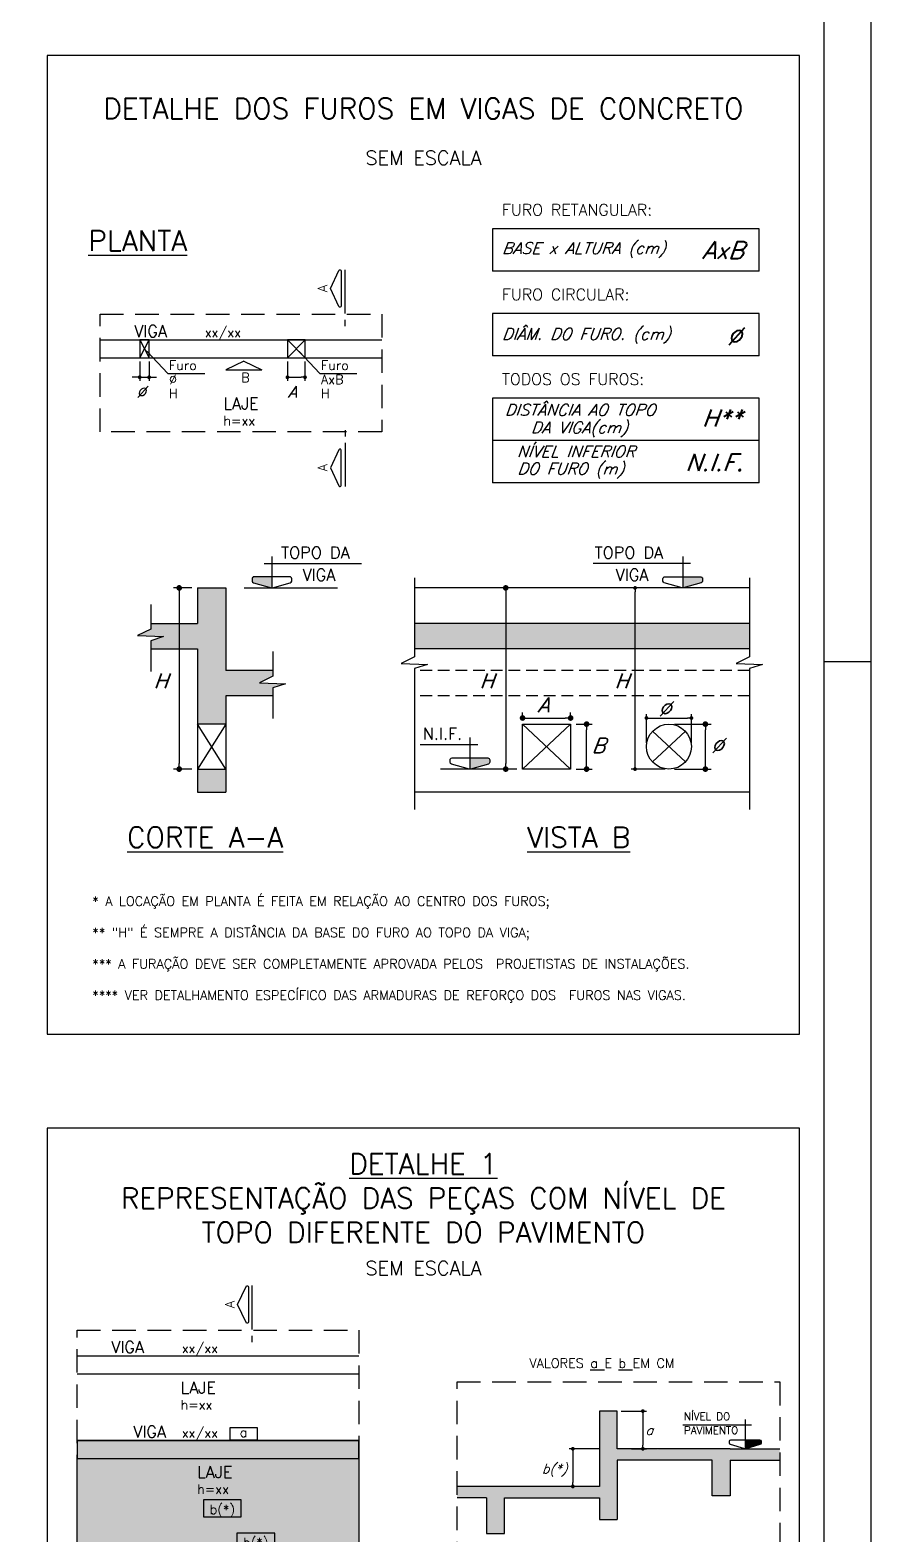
# Model space of a CAD drawing. Header units: millimetres. Extents: x -2290 to 5505, y -2157 to 2343.
# Drawn here: x 4611 to 5505, y -115 to 1484 of the extents above; entities that cross this region are included whole.
import ezdxf
from ezdxf import colors
from ezdxf.entities.mleader import LeaderData, LeaderLine
from ezdxf.enums import TextEntityAlignment as Align
from ezdxf.math import Vec2, Vec3

# ---------------------------------------------------------------- set-up
doc = ezdxf.new("R2010")
doc.units = ezdxf.units.MM
doc.header["$LTSCALE"] = 50
doc.linetypes.add('DASHED', pattern=[0.75, 0.5, -0.25])
doc.linetypes.add('HIDDEN', pattern=[0.375, 0.25, -0.125])
for name, color, linetype in [('F-AUX', 2, 'Continuous'), ('F-AUX-RED', 1, 'Continuous'), ('F-CORTE', 4, 'Continuous'), ('F-CORTE-INDICAÇÃO', 4, 'Continuous'), ('F-COTAS', 106, 'Continuous'), ('F-DESNIVEL-1', 254, 'Continuous'), ('F-DET_LINHA', 1, 'Continuous'), ('F-FURO-PAREDE-TEXTOS', 2, 'Continuous'), ('F-FUROS', 2, 'Continuous'), ('F-LAJES', 3, 'Continuous'), ('F-LAJES-DIM', 2, 'Continuous'), ('F-LAJES-NOME', 4, 'Continuous'), ('F-MARGEM', 1, 'Continuous'), ('F-SOLIDO', 71, 'Continuous'), ('F-TEXTO', 6, 'Continuous'), ('F-TEXTO-CYAN', 4, 'Continuous'), ('F-TEXTO-GREEN', 3, 'Continuous'), ('F-TEXTO-YELLOW', 2, 'Continuous'), ('F-VIGAS', 3, 'Continuous'), ('F-VIGAS-DIM', 2, 'Continuous'), ('F-VIGAS-NOME', 4, 'Continuous')]:
    doc.layers.add(name, color=color, linetype=linetype)
doc.layers.add('F-DESNIVEL-2', color=7, linetype='Continuous', true_color=0xffd1e8)
doc.styles.add('CP-TEXT-INCL', font='simplex.shx', dxfattribs={"oblique": 20})
doc.styles.add('MCP', font='simplex.shx')
doc.styles.add('ROMANS', font='simplex.shx')
doc.styles.get("Standard").update_dxf_attribs({"font": 'simplex.shx'})
doc.dimstyles.new('CP-COTAS-75', dxfattribs={"dimscale": 0.8, "dimtxt": 18.75, "dimasz": 7.5, "dimexe": 7.5, "dimexo": 7.5, "dimgap": 3.75, "dimtad": 1, "dimdsep": 46, "dimtxsty": 'CP-TEXT-INCL', "dimblk1": 'DOT', "dimblk2": 'DOT', "dimsah": 1, "dimcen": 13.5, "dimclrd": 256, "dimclre": 256, "dimclrt": 256, "dimadec": 0, "dimazin": 0, "dimtfac": 1, "dimtofl": 0, "dimtmove": 2, "dimatfit": 3, "dimldrblk": 'DOT', "dimfxl": 0, "dimtolj": 1, "dimarcsym": 0})

# ---------------------------------------------------------------- blocks, each defined once
blk = doc.blocks.new('_DOT')
at = {"color": 0, "linetype": 'ByBlock'}
blk.add_line((-0.5, 0), (-1, 0), dxfattribs=at)
at = {"color": 0, "linetype": 'ByBlock', "const_width": 0.5}
blk.add_lwpolyline([(-0.25, 0, 1), (0.25, 0, 1)], format="xyb", close=True, dxfattribs=at)
blk = doc.blocks.new('*D17')
at = {"layer": 'DEFPOINTS', "color": 0, "transparency": 16777216}
for p in [(5185.6, 752.6), (5134.5, 746.1), (5185.6, 746.1)]:
    blk.add_point(p, dxfattribs=at)
at = {"layer": 'F-COTAS', "lineweight": -2, "transparency": 16777216}
for p, q in [((5134.5, 752.1), (5134.5, 758.6)), ((5140.5, 752.6), (5179.6, 752.6)), ((5185.6, 752.1), (5185.6, 758.6))]:
    blk.add_line(p, q, dxfattribs=at)
at = {"layer": 'F-COTAS', "lineweight": -2, "transparency": 16777216, "xscale": 6, "yscale": 6, "zscale": 6, "rotation": 180}
blk.add_blockref('_DOT', (5134.5, 752.6), dxfattribs=at)
at = {"layer": 'F-COTAS', "lineweight": -2, "transparency": 16777216, "xscale": 6, "yscale": 6, "zscale": 6}
blk.add_blockref('_DOT', (5185.6, 752.6), dxfattribs=at)
blk = doc.blocks.new('*D18')
at = {"layer": 'DEFPOINTS', "color": 0, "transparency": 16777216}
for p in [(5134.5, 890.9), (5116.6, 698.3), (5134.5, 698.3)]:
    blk.add_point(p, dxfattribs=at)
at = {"layer": 'F-COTAS', "lineweight": -2, "transparency": 16777216}
for p, q in [((5128.5, 890.9), (5110.6, 890.9)), ((5116.6, 884.9), (5116.6, 704.3)), ((5128.5, 698.3), (5110.6, 698.3))]:
    blk.add_line(p, q, dxfattribs=at)
at = {"layer": 'F-COTAS', "lineweight": -2, "transparency": 16777216, "xscale": 6, "yscale": 6, "zscale": 6}
for p, rotation in [((5116.6, 890.9), 90), ((5116.6, 698.3), 270)]:
    blk.add_blockref('_DOT', p, dxfattribs=dict(at, rotation=rotation))
blk = doc.blocks.new('*D19')
at = {"layer": 'DEFPOINTS', "color": 0, "transparency": 16777216}
for p in [(5185.6, 746.1), (5202.5, 746.1), (5185.6, 698.3)]:
    blk.add_point(p, dxfattribs=at)
at = {"layer": 'F-COTAS', "lineweight": -2, "transparency": 16777216}
for p, q in [((5191.6, 746.1), (5208.5, 746.1)), ((5202.5, 704.3), (5202.5, 740.1)), ((5191.6, 698.3), (5208.5, 698.3))]:
    blk.add_line(p, q, dxfattribs=at)
at = {"layer": 'F-COTAS', "lineweight": -2, "transparency": 16777216, "xscale": 6, "yscale": 6, "zscale": 6}
for p, rotation in [((5202.5, 746.1), 90), ((5202.5, 698.3), 270)]:
    blk.add_blockref('_DOT', p, dxfattribs=dict(at, rotation=rotation))
blk = doc.blocks.new('*D20')
at = {"layer": 'DEFPOINTS', "color": 0, "transparency": 16777216}
for p in [(4789, 890.9), (4769.5, 698.3), (4789, 698.3)]:
    blk.add_point(p, dxfattribs=at)
at = {"layer": 'F-COTAS', "lineweight": -2, "transparency": 16777216}
for p, q in [((4783, 890.9), (4763.5, 890.9)), ((4769.5, 884.9), (4769.5, 704.3)), ((4783, 698.3), (4763.5, 698.3))]:
    blk.add_line(p, q, dxfattribs=at)
at = {"layer": 'F-COTAS', "lineweight": -2, "transparency": 16777216, "xscale": 6, "yscale": 6, "zscale": 6}
for p, rotation in [((4769.5, 890.9), 90), ((4769.5, 698.3), 270)]:
    blk.add_blockref('_DOT', p, dxfattribs=dict(at, rotation=rotation))
blk = doc.blocks.new('*D21')
at = {"layer": 'DEFPOINTS', "color": 0, "transparency": 16777216}
for p in [(5290.1, 746.1), (5328.8, 746.1), (5290.1, 698.3)]:
    blk.add_point(p, dxfattribs=at)
at = {"layer": 'F-COTAS', "lineweight": -2, "transparency": 16777216}
for p, q in [((5296.1, 746.1), (5334.8, 746.1)), ((5328.8, 704.3), (5328.8, 740.1)), ((5296.1, 698.3), (5334.8, 698.3))]:
    blk.add_line(p, q, dxfattribs=at)
at = {"layer": 'F-COTAS', "lineweight": -2, "transparency": 16777216, "xscale": 6, "yscale": 6, "zscale": 6}
for p, rotation in [((5328.8, 746.1), 90), ((5328.8, 698.3), 270)]:
    blk.add_blockref('_DOT', p, dxfattribs=dict(at, rotation=rotation))
blk = doc.blocks.new('*U14')
at = {"layer": 'F-LAJES-DIM', "color": 1}
blk.add_lwpolyline([(0, 0), (40, 0), (40, 18), (0, 18)], close=True, dxfattribs=at)
at = {"layer": 'F-LAJES-DIM', "style": 'MCP'}
blk.add_attdef('DIM', text='', height=10, dxfattribs=at).set_placement((20, 8), align=Align.MIDDLE_CENTER)
blk = doc.blocks.new('*U15')
at = {"layer": 'F-LAJES-DIM', "color": 1}
blk.add_lwpolyline([(0, 0), (29.4, 0), (29.4, 13), (0, 13)], close=True, dxfattribs=at)
at = {"layer": 'F-LAJES-DIM', "style": 'MCP'}
blk.add_attdef('DIM', text='', height=10, dxfattribs=at).set_placement((14.7, 8), align=Align.MIDDLE_CENTER)
blk = doc.blocks.new('*U16')
at = {"layer": 'F-LAJES-DIM', "color": 1}
blk.add_lwpolyline([(0, 0), (40.2, 0), (40.2, 18), (0, 18)], close=True, dxfattribs=at)
at = {"layer": 'F-LAJES-DIM', "style": 'MCP'}
blk.add_attdef('DIM', text='', height=10, dxfattribs=at).set_placement((20.1, 8), align=Align.MIDDLE_CENTER)
blk = doc.blocks.new('A0-2L_900')
at = {"layer": 'F-MARGEM', "color": 2}
blk.add_line((154.9, 59.4), (155.9, 59.4), dxfattribs=at)
blk.add_lwpolyline([(155.9, 0), (0, 0), (0, 90), (155.9, 90)], close=True, dxfattribs=at)
at = {"layer": 'F-MARGEM', "color": 7}
blk.add_lwpolyline([(2.5, 89), (154.9, 89), (154.9, 1), (2.5, 1)], close=True, dxfattribs=at)

msp = doc.modelspace()

# ---------------------------------------------------------------- hatches: boundary and pattern name
at = {"layer": 'F-DESNIVEL-1'}
h = msp.add_hatch(color=256, dxfattribs=at)
h.dxf.hatch_style = 1
h.paths.add_polyline_path([(4960.335, -168.13), (4660.907, -168.13), (4660.907, -34.343), (4960.335, -34.343)])
at = {"layer": 'F-DESNIVEL-2'}
h = msp.add_hatch(color=256, dxfattribs=at)
h.dxf.hatch_style = 1
h.paths.add_polyline_path([(4660.907, -34.343), (4960.335, -34.343), (4960.335, -15.343), (4660.907, -15.343)])
at = {"layer": 'F-SOLIDO'}
h = msp.add_hatch(color=256, dxfattribs=at)
edge = h.paths.add_edge_path()
edge.add_line((4868.062, 902.702), (4849.062, 902.702))
edge.add_ellipse((4849.062, 900.702), major_axis=(1.414, 1.414), ratio=1, start_angle=45, end_angle=135)
edge.add_line((4847.062, 900.702), (4847.062, 898.19))
edge.add_ellipse((4849.062, 898.19), major_axis=(-1.414, 1.414), ratio=1, start_angle=45, end_angle=118.300756)
edge.add_line((4848.488, 896.274), (4867.488, 890.874))
edge.add_ellipse((4868.062, 892.79), major_axis=(1.414, 1.414), ratio=1, start_angle=208.300756, end_angle=225)
edge.add_line((4868.062, 890.79), (4868.062, 902.702))
h = msp.add_hatch(color=256, dxfattribs=at)
edge = h.paths.add_edge_path()
edge.add_line((5304.732, 902.702), (5323.732, 902.702))
edge.add_ellipse((5323.732, 900.702), major_axis=(-1.414, 1.414), ratio=1, start_angle=225, end_angle=315, ccw=False)
edge.add_line((5325.732, 900.702), (5325.732, 898.19))
edge.add_ellipse((5323.732, 898.19), major_axis=(1.414, 1.414), ratio=1, start_angle=241.699244, end_angle=315, ccw=False)
edge.add_line((5324.306, 896.274), (5305.306, 890.874))
edge.add_ellipse((5304.732, 892.79), major_axis=(-1.414, 1.414), ratio=1, start_angle=135, end_angle=151.699244, ccw=False)
edge.add_line((5304.732, 890.79), (5304.732, 902.702))
for points in [[(4788.976, 853.154), (4739.216, 853.154), (4739.216, 847.189), (4725.088, 840.13), (4752.863, 839.082), (4739.216, 834.682), (4739.216, 826.058), (4788.976, 826.058), (4788.976, 746.058), (4818.976, 746.058), (4818.976, 776.058), (4868.976, 776.058), (4868.976, 784.682), (4882.623, 789.082), (4854.848, 790.13), (4868.976, 797.189), (4868.976, 803.154), (4818.976, 803.154), (4818.976, 890.874), (4788.976, 890.874)], [(5375.735, 826.058), (5375.735, 853.154), (5019.647, 853.154), (5019.647, 826.058)], [(4818.976, 673.837), (4818.976, 698.307), (4788.976, 698.307), (4788.976, 673.837)], [(5064.838, -64.043), (5096.192, -64.043), (5186.912, -64.043, 0.41421356), (5187.912, -65.043, 0.41421356), (5188.912, -64.043), (5216.192, -64.043), (5216.192, -24.043), (5216.192, 15.957), (5235.192, 15.957), (5235.192, -24.043), (5277.268, -24.043, 0.41421356), (5278.268, -25.043, 0.41421356), (5279.268, -24.043), (5355.192, -24.043), (5371.188, -24.043), (5407.923, -24.043), (5407.923, -36.043), (5355.192, -36.043), (5355.192, -74.043), (5336.192, -74.043), (5336.192, -36.043), (5235.192, -36.043), (5235.192, -99.043), (5216.192, -99.043), (5216.192, -76.043), (5115.192, -76.043), (5115.192, -114.043), (5096.192, -114.043), (5096.192, -76.043), (5064.838, -76.043)], [(5371.188, -14.513), (5386.388, -14.513, -0.41421356), (5387.988, -16.113), (5387.988, -18.123, -0.33120617), (5386.848, -19.655), (5371.648, -23.975, -0.07299342), (5371.188, -24.043)]]:
    msp.add_hatch(color=256, dxfattribs=at).paths.add_polyline_path(points)
h = msp.add_hatch(color=256, dxfattribs=at)
edge = h.paths.add_edge_path()
edge.add_line((5078.545, 710.135), (5097.545, 710.135))
edge.add_ellipse((5097.545, 708.135), major_axis=(-1.414, 1.414), ratio=1, start_angle=225, end_angle=315, ccw=False)
edge.add_line((5099.545, 708.135), (5099.545, 705.623))
edge.add_ellipse((5097.545, 705.623), major_axis=(1.414, 1.414), ratio=1, start_angle=241.699244, end_angle=315, ccw=False)
edge.add_line((5098.119, 703.707), (5079.119, 698.307))
edge.add_ellipse((5078.545, 700.223), major_axis=(-1.414, 1.414), ratio=1, start_angle=135, end_angle=151.699244, ccw=False)
edge.add_line((5078.545, 698.223), (5078.545, 710.135))

# ---------------------------------------------------------------- linework, layer by layer
at = {"layer": 'F-AUX'}
for p, q in [((4859.663, 916.837), (4963.266, 916.837)), ((4868.062, 924.292), (4868.062, 890.79)), ((5313.131, 916.837), (5209.527, 916.837)), ((5304.732, 924.292), (5304.732, 890.79)), ((5086.944, 724.27), (5025.542, 724.27)), ((5078.545, 731.725), (5078.545, 698.223))]:
    msp.add_line(p, q, dxfattribs=at)
at = {"layer": 'F-AUX', "color": 2}
for p, q in [((5377.908, 1.122), (5304.988, 1.122)), ((5371.188, 7.086), (5371.188, -24.043))]:
    msp.add_line(p, q, dxfattribs=at)
at = {"layer": 'F-AUX'}
for points in [[(4867.488, 890.874, 0.14676884), (4868.637, 890.874), (4887.637, 896.274, 0.33120617), (4889.062, 898.19), (4889.062, 900.702, 0.41421356), (4887.062, 902.702), (4849.062, 902.702, 0.41421356), (4847.062, 900.702), (4847.062, 898.19, 0.33120617), (4848.488, 896.274), (4867.488, 890.874, 0.14676884), (4868.637, 890.874)], [(5305.306, 890.874, -0.14676884), (5304.157, 890.874), (5285.157, 896.274, -0.33120617), (5283.732, 898.19), (5283.732, 900.702, -0.41421356), (5285.732, 902.702), (5323.732, 902.702, -0.41421356), (5325.732, 900.702), (5325.732, 898.19, -0.33120617), (5324.306, 896.274), (5305.306, 890.874, -0.14676884), (5304.157, 890.874)], [(5079.119, 698.307, -0.14676884), (5077.97, 698.307), (5058.97, 703.707, -0.33120617), (5057.545, 705.623), (5057.545, 708.135, -0.41421356), (5059.545, 710.135), (5097.545, 710.135, -0.41421356), (5099.545, 708.135), (5099.545, 705.623, -0.33120617), (5098.119, 703.707), (5079.119, 698.307, -0.14676884), (5077.97, 698.307)]]:
    msp.add_lwpolyline(points, format="xyb", dxfattribs=at)
at = {"layer": 'F-AUX', "color": 2}
msp.add_lwpolyline([(5371.648, -23.975, -0.14676884), (5370.729, -23.975), (5355.529, -19.655, -0.33120617), (5354.388, -18.123), (5354.388, -16.113, -0.41421356), (5355.988, -14.513), (5386.388, -14.513, -0.41421356), (5387.988, -16.113), (5387.988, -18.123, -0.33120617), (5386.848, -19.655), (5371.648, -23.975, -0.14676884), (5370.729, -23.975)], format="xyb", dxfattribs=at)
at = {"layer": 'F-AUX-RED'}
for p, q in [((5185.566, 698.307), (5134.465, 746.058)), ((5134.465, 698.307), (5185.566, 746.058)), ((5307.531, 705.881), (5272.641, 738.483)), ((5272.641, 705.881), (5307.531, 738.483)), ((5127.919, 698.307), (5047.124, 698.307))]:
    msp.add_line(p, q, dxfattribs=at)
msp.add_lwpolyline([(4838.495, 890.874), (4937.748, 890.874)], dxfattribs=at)
at = {"layer": 'F-CORTE'}
for p, q in [((5216.192, -76.043), (5216.192, -99.043)), ((5216.192, -99.043), (5235.192, -99.043))]:
    msp.add_line(p, q, dxfattribs=at)
for points in [[(5355.192, -24.043), (5235.192, -24.043), (5235.192, 15.957), (5216.192, 15.957), (5216.192, -64.043), (5096.192, -64.043)], [(5355.192, -24.043), (5407.923, -24.043)], [(5355.192, -36.043), (5355.192, -74.043), (5336.192, -74.043), (5336.192, -36.043), (5235.192, -36.043), (5235.192, -99.043)], [(5355.192, -36.043), (5407.923, -36.043)], [(5096.192, -64.043), (5064.838, -64.043)], [(5096.192, -76.043), (5064.838, -76.043)], [(5096.192, -76.043), (5096.192, -114.043), (5115.192, -114.043), (5115.192, -76.043), (5216.192, -76.043)]]:
    msp.add_lwpolyline(points, dxfattribs=at)
at = {"layer": 'F-CORTE-INDICAÇÃO'}
for p, q in [((4945.77, 1182.413), (4945.77, 1229.079)), ((4945.77, 1169.079), (4945.77, 1175.746)), ((4945.77, 1058.565), (4945.77, 1051.898)), ((4945.77, 1045.232), (4945.77, 998.565)), ((4847.061, 102.651), (4847.061, 149.318)), ((4847.061, 89.318), (4847.061, 95.984))]:
    msp.add_line(p, q, dxfattribs=at)
for points in [[(4941.77, 1190.413, -0.80258485), (4939.228, 1189.849), (4930.261, 1209.079), (4939.228, 1228.309, -0.80258485), (4941.77, 1227.746)], [(4941.77, 1037.232, 0.80258485), (4939.228, 1037.795), (4930.261, 1018.565), (4939.228, 999.335, 0.80258485), (4941.77, 999.898)], [(4843.061, 110.651, -0.80258485), (4840.519, 110.088), (4831.552, 129.318), (4840.519, 148.548, -0.80258485), (4843.061, 147.984)]]:
    msp.add_lwpolyline(points, format="xyb", close=True, dxfattribs=at)
for points in [[(4838.145, 1131.728), (4818.914, 1122.761)], [(4818.914, 1122.761), (4857.375, 1122.761)], [(4838.145, 1131.728), (4857.375, 1122.761)]]:
    msp.add_lwpolyline(points, dxfattribs=at)
at = {"layer": 'F-COTAS'}
for p, q in [((4727.546, 1131.418), (4727.546, 1110.798)), ((4737.546, 1131.418), (4737.546, 1110.798)), ((4884.582, 1131.418), (4884.582, 1110.798)), ((4903.211, 1131.418), (4903.211, 1110.798)), ((4723.546, 1114.798), (4719.546, 1114.798)), ((4727.546, 1114.798), (4737.546, 1114.798)), ((4741.546, 1114.798), (4745.546, 1114.798)), ((4888.582, 1114.798), (4899.211, 1114.798)), ((5267.14, 890.874), (5250.067, 890.874)), ((5254.067, 702.307), (5254.067, 886.874)), ((5266.211, 726.182), (5266.211, 756.573)), ((5270.211, 752.573), (5309.961, 752.573)), ((5313.961, 726.182), (5313.961, 756.573)), ((5286.086, 698.307), (5250.067, 698.307)), ((5239.192, 15.957), (5266.33, 15.957)), ((5262.33, 11.957), (5262.33, -20.043)), ((5216.192, -24.043), (5183.912, -24.043)), ((5187.912, -28.043), (5187.912, -60.043)), ((5250.252, -24.043), (5266.33, -24.043)), ((5207.746, -64.043), (5183.912, -64.043))]:
    msp.add_line(p, q, dxfattribs=at)
at = {"layer": 'F-DESNIVEL-1'}
msp.add_lwpolyline([(4960.335, -168.13), (4660.907, -168.13), (4660.907, -34.343), (4960.335, -34.343)], close=True, dxfattribs=at)
at = {"layer": 'F-DESNIVEL-2'}
msp.add_lwpolyline([(4660.907, -34.343), (4960.335, -34.343), (4960.335, -15.343), (4660.907, -15.343)], close=True, dxfattribs=at)
at = {"layer": 'F-DET_LINHA', "color": 1}
for p, q in [((5386.128, 1272.676), (5102.363, 1272.676)), ((5102.363, 1272.676), (5102.363, 1227.676)), ((5386.128, 1227.676), (5386.128, 1272.676)), ((5386.128, 1227.676), (5102.363, 1227.676)), ((5386.128, 1182.676), (5102.363, 1182.676)), ((5102.363, 1182.676), (5102.363, 1137.676)), ((5386.128, 1137.676), (5386.128, 1182.676)), ((5386.128, 1137.676), (5102.363, 1137.676)), ((5102.363, 1092.676), (5102.363, 1047.676)), ((5386.128, 1092.676), (5102.363, 1092.676)), ((5386.128, 1047.676), (5386.128, 1092.676)), ((5386.128, 1047.676), (5102.363, 1047.676)), ((5102.363, 1047.676), (5102.363, 1002.676)), ((5386.128, 1002.676), (5386.128, 1047.676)), ((5386.128, 1002.676), (5102.363, 1002.676)), ((5019.647, 901.65), (5019.647, 817.74)), ((5375.735, 901.65), (5375.735, 817.74)), ((4739.216, 873.172), (4739.216, 847.189)), ((4739.216, 847.189), (4725.088, 840.13)), ((4725.088, 840.13), (4752.863, 839.082)), ((4752.863, 839.082), (4739.216, 834.682)), ((4739.216, 834.682), (4739.216, 802.2)), ((4868.976, 823.172), (4868.976, 797.189)), ((5019.647, 817.74), (5005.52, 810.681)), ((5375.735, 817.74), (5361.607, 810.681)), ((5005.52, 810.681), (5033.295, 809.633)), ((5033.295, 809.633), (5019.647, 805.233)), ((5019.647, 805.233), (5019.647, 655.305)), ((5361.607, 810.681), (5389.383, 809.633)), ((5389.383, 809.633), (5375.735, 805.233)), ((5375.735, 805.233), (5375.735, 655.305)), ((4868.976, 797.189), (4854.848, 790.13)), ((4854.848, 790.13), (4882.623, 789.082)), ((4882.623, 789.082), (4868.976, 784.682)), ((4868.976, 784.682), (4868.976, 752.2)), ((4818.976, 698.307), (4788.976, 746.058)), ((4818.976, 746.058), (4788.976, 698.307))]:
    msp.add_line(p, q, dxfattribs=at)
at = {"layer": 'F-DET_LINHA', "color": 3}
for p, q in [((4788.976, 890.874), (4818.976, 890.874)), ((4788.976, 890.874), (4788.976, 853.154)), ((4818.976, 890.874), (4818.976, 803.154)), ((4739.216, 853.154), (4788.976, 853.154)), ((5375.735, 853.154), (5019.647, 853.154)), ((4739.216, 826.058), (4788.976, 826.058)), ((4788.976, 826.058), (4788.976, 673.837)), ((5375.735, 826.058), (5019.647, 826.058)), ((4868.976, 803.154), (4818.976, 803.154)), ((4818.976, 776.058), (4818.976, 673.837)), ((4868.976, 776.058), (4818.976, 776.058)), ((4818.976, 746.058), (4788.976, 746.058)), ((4788.976, 698.307), (4818.976, 698.307)), ((4788.976, 673.837), (4818.976, 673.837))]:
    msp.add_line(p, q, dxfattribs=at)
at = {"layer": 'F-DET_LINHA', "color": 2}
for p, q in [((5375.735, 890.874), (5019.647, 890.874)), ((5375.735, 673.837), (5019.647, 673.837))]:
    msp.add_line(p, q, dxfattribs=at)
at = {"layer": 'F-DET_LINHA', "color": 1, "linetype": 'HIDDEN'}
for p, q in [((5375.735, 803.154), (5019.647, 803.154)), ((5375.735, 776.058), (5019.647, 776.058))]:
    msp.add_line(p, q, dxfattribs=at)
at = {"layer": 'F-DET_LINHA', "color": 1}
for points in [[(4629.017, 416.688), (5429.017, 416.688), (5429.017, 1456.688), (4629.017, 1456.688)], [(4629.017, -383.312), (5429.017, -383.312), (5429.017, 316.688), (4629.017, 316.688)]]:
    msp.add_lwpolyline(points, close=True, dxfattribs=at)
at = {"layer": 'F-DET_LINHA', "color": 1, "linetype": 'DASHED'}
for points in [[(4685.331, 1181.843), (4984.758, 1181.843), (4984.758, 1056.631), (4685.331, 1056.631)], [(4660.907, 102.081), (4960.335, 102.081), (4960.335, -168.13), (4660.907, -168.13)], [(5407.923, -147.922), (5064.838, -147.922), (5064.838, 47.097), (5407.923, 47.097)]]:
    msp.add_lwpolyline(points, close=True, dxfattribs=at)
at = {"layer": 'F-FUROS'}
for points in [[(4727.546, 1154.418), (4727.546, 1135.418), (4737.546, 1135.418), (4737.546, 1154.418), (4727.546, 1154.418)], [(4727.546, 1135.418), (4737.546, 1154.418)], [(4727.546, 1154.418), (4737.546, 1135.418)], [(4884.582, 1154.418), (4884.582, 1135.418), (4903.582, 1135.418), (4903.582, 1154.418), (4884.582, 1154.418)], [(4884.582, 1135.418), (4903.582, 1154.418)], [(4884.582, 1154.418), (4903.582, 1135.418)]]:
    msp.add_lwpolyline(points, dxfattribs=at)
at = {"layer": 'F-LAJES'}
for points in [[(4685.331, 1154.418), (4984.758, 1154.418)], [(4685.331, 1135.418), (4984.758, 1135.418)], [(4660.907, 74.657), (4960.335, 74.657)], [(4660.907, 55.657), (4960.335, 55.657)], [(4660.907, -15.343), (4960.335, -15.343)], [(4660.907, -34.343), (4960.335, -34.343)]]:
    msp.add_lwpolyline(points, dxfattribs=at)
at = {"layer": 'F-VIGAS', "linetype": 'Continuous'}
msp.add_lwpolyline([(5134.465, 746.058), (5185.566, 746.058), (5185.566, 698.307), (5134.465, 698.307)], close=True, dxfattribs=at)
msp.add_circle((5290.086, 722.182), 23.875, dxfattribs=at)

# ---------------------------------------------------------------- block references
at = {"layer": 'F-COTAS', "xscale": 4, "yscale": 4, "zscale": 4}
for p in [(4727.546, 1114.798), (4903.211, 1114.798), (5313.961, 752.573)]:
    msp.add_blockref('_DOT', p, dxfattribs=at)
for p, rotation in [((4737.546, 1114.798), 180), ((4884.582, 1114.798), 180), ((5254.067, 890.874), 90), ((5266.211, 752.573), 180), ((5254.067, 698.307), 270), ((5262.33, 15.957), 90), ((5187.912, -24.043), 90), ((5262.33, -24.043), 270), ((5187.912, -64.043), 270)]:
    msp.add_blockref('_DOT', p, dxfattribs=dict(at, rotation=rotation))
at = {"layer": 'F-LAJES-DIM', "linetype": 'Continuous'}
for name, p, values in [('*U15', (4823.249, -14.619), {'DIM': 'a'}), ('*U14', (4795.408, -96.484), {'DIM': 'b(*)'}), ('*U16', (4830.807, -131.64), {'DIM': 'b(*)'})]:
    msp.add_blockref(name, p, dxfattribs=at).add_auto_attribs(values)
at = {"layer": 'F-MARGEM', "xscale": 50, "yscale": 50, "zscale": 50}
msp.add_blockref('A0-2L_900', (-2290.233, -2157.396), dxfattribs=at)

# ---------------------------------------------------------------- texts
at = {"layer": 'F-CORTE-INDICAÇÃO', "style": 'ROMANS'}
for p in [(4921.928, 1209.079), (4921.928, 1018.565), (4823.219, 129.318)]:
    msp.add_attdef('A', text='A', height=10, rotation=90, dxfattribs=at).set_placement(p, align=Align.MIDDLE_CENTER)
msp.add_attdef('B', text='A', height=10, dxfattribs=at).set_placement((4839.866, 1114.52), align=Align.MIDDLE_CENTER)
at = {"layer": 'F-FURO-PAREDE-TEXTOS', "linetype": 'Continuous', "style": 'MCP'}
for s, p in [('Furo', (4758.669, 1122.512)), ('Furo', (4920.206, 1122.512)), ('%%C', (4758.669, 1107.512)), ('AxB', (4920.206, 1107.512)), ('H', (4758.669, 1092.512)), ('H', (4920.206, 1092.512))]:
    msp.add_text(s, height=10, dxfattribs=at).set_placement(p)
at = {"layer": 'F-LAJES-DIM', "linetype": 'Continuous', "style": 'MCP'}
for p in [(4816.465, 1063.62), (4771.036, 17.71), (4788.568, -72.031)]:
    msp.add_text('h=xx', height=10, dxfattribs=at).set_placement(p)
at = {"layer": 'F-LAJES-NOME', "linetype": 'Continuous', "style": 'MCP'}
for p in [(4816.465, 1080.62), (4771.036, 34.71), (4788.568, -55.031)]:
    msp.add_text('LAJE', height=12.5, dxfattribs=at).set_placement(p)
at = {"layer": 'F-TEXTO', "style": 'ROMANS'}
for s, p in [('%%UPLANTA', (4672.923, 1248.952)), ('%%UCORTE A-A', (4714.082, 614.901)), ('%%UVISTA B', (5139.296, 614.901))]:
    msp.add_text(s, height=21.875, dxfattribs=at).set_placement(p)
at = {"layer": 'F-TEXTO', "char_height": 21.875, "width": 750, "attachment_point": 5, "style": 'ROMANS'}
for s, insert in [('DETALHE DOS FUROS EM VIGAS DE CONCRETO', (5029.017, 1400.298)), ('{\\LDETALHE 1}\\PREPRESENTAÇÃO DAS PEÇAS COM NÍVEL DE TOPO DIFERENTE DO PAVIMENTO', (5029.017, 242.421))]:
    msp.add_mtext(s, dxfattribs=dict(at, insert=insert))
at = {"layer": 'F-TEXTO', "color": 3, "char_height": 8, "attachment_point": 1, "style": 'MCP'}
for s, insert in [('NÍVEL DO', (5306.123, 14.392)), ('PAVIMENTO', (5306.123, -0.353))]:
    msp.add_mtext_dynamic_manual_height_columns(s, width=59.10237, gutter_width=12.5, heights=[0], dxfattribs=dict(at, insert=insert))
at = {"layer": 'F-TEXTO-CYAN', "style": 'ROMANS', "oblique": 20}
for s, height, p in [('AxB', 18.375, (5325.302, 1240.511)), ('%%C', 18.375, (5351.169, 1149.303)), ('Ø', 12, (4723.61, 1093.21)), ('A', 12, (4884.96, 1093.21)), ('H**', 18.375, (5325.047, 1062.26)), ('N.I.F.', 18.375, (5307.401, 1015.176)), ('H', 15.75, (4742.38, 784.198)), ('H', 15.75, (5088.954, 784.198)), ('H', 15.75, (5232.221, 784.198)), ('A', 15.75, (5150.563, 758.71)), ('Ø', 15.75, (5278.434, 754.568)), ('B', 15.75, (5208.014, 715.465)), ('Ø', 15.75, (5334.247, 715.465)), ('a', 10, (5265.046, -9.31)), ('b(*)', 10, (5154.896, -50.167))]:
    msp.add_text(s, height=height, dxfattribs=at).set_placement(p)
at = {"layer": 'F-TEXTO-CYAN', "color": 3, "char_height": 10, "attachment_point": 1, "style": 'ROMANS'}
for s, insert, width in [('* A LOCAÇÃO EM PLANTA É FEITA EM RELAÇÃO AO CENTRO DOS FUROS;  \\P\\P** "H" É SEMPRE A DISTÂNCIA DA BASE DO FURO AO TOPO DA VIGA;  \\P\\P*** A FURAÇÃO DEVE SER COMPLETAMENTE APROVADA PELOS  PROJETISTAS DE INSTALAÇÕES.  \\P\\P**** VER DETALHAMENTO ESPECÍFICO DAS ARMADURAS DE REFORÇO DOS  FUROS NAS VIGAS.', (4677.242, 563.001), 748.96227), ('VALORES {\\La} E {\\Lb} EM CM', (5141.761, 71.945), 491.08938)]:
    msp.add_mtext(s, dxfattribs=dict(at, insert=insert, width=width))
at = {"layer": 'F-TEXTO-GREEN', "style": 'ROMANS'}
for s, height, p in [('FURO RETANGULAR:', 12.25, (5112.648, 1286.564)), ('FURO CIRCULAR:', 12.25, (5112.648, 1196.564)), ('TODOS OS FUROS:', 12.25, (5112.648, 1106.564)), ('TOPO DA', 12.5, (4877.804, 922.212)), ('TOPO DA', 12.5, (5211.061, 922.212)), ('VIGA', 12.5, (4900.607, 898.565)), ('VIGA', 12.5, (5233.496, 898.565)), ('N.I.F.', 12.5, (5028.501, 729.645))]:
    msp.add_text(s, height=height, dxfattribs=at).set_placement(p)
at = {"layer": 'F-TEXTO-YELLOW', "style": 'ROMANS'}
for p in [(4967.514, 1340.57), (4967.514, 160.522)]:
    msp.add_text('SEM ESCALA', height=15, dxfattribs=at).set_placement(p)
at = {"layer": 'F-TEXTO-YELLOW', "style": 'ROMANS', "oblique": 20}
for s, p in [('BASE x ALTURA (cm)', (5112.648, 1245.886)), ('DIÂM. DO FURO. (cm)', (5112.648, 1154.677)), ('DISTÂNCIA AO TOPO', (5115.553, 1073.948)), ('DA VIGA(cm)', (5143.243, 1055.248)), ('NÍVEL INFERIOR', (5128.309, 1029.714)), ('DO FURO (m)', (5128.855, 1011.389))]:
    msp.add_text(s, height=12.25, dxfattribs=at).set_placement(p)
at = {"layer": 'F-VIGAS-DIM', "linetype": 'Continuous', "style": 'MCP'}
for p in [(4796.716, 1157.543), (4772.292, 77.782), (4772.292, -12.218)]:
    msp.add_text('xx/xx', height=10, dxfattribs=at).set_placement(p)
at = {"layer": 'F-VIGAS-NOME', "linetype": 'Continuous', "style": 'MCP'}
for p in [(4721.716, 1157.543), (4697.292, 77.782), (4720.752, -12.218)]:
    msp.add_text('VIGA', height=12.5, dxfattribs=at).set_placement(p)

# ---------------------------------------------------------------- dimensions: what is measured, and where the dimension line sits
at = {"layer": 'F-COTAS'}
for base, p1, p2, picture, middle in [((4769.508, 698.307), (4788.976, 890.874), (4788.976, 698.307), '*D20', (4769.508, 794.591)), ((5116.618, 698.307), (5134.465, 890.874), (5134.465, 698.307), '*D18', (5116.618, 794.591)), ((5202.548, 746.058), (5185.566, 698.307), (5185.566, 746.058), '*D19', (5202.548, 722.182)), ((5328.78, 746.058), (5290.086, 698.307), (5290.086, 746.058), '*D21', (5328.78, 722.182))]:
    dim = msp.add_linear_dim(base=base, p1=p1, p2=p2, angle=90, text=' ', dimstyle='CP-COTAS-75', dxfattribs=at)
    dim.commit()
    dim.dimension.update_dxf_attribs({"geometry": picture, "text_midpoint": middle})
dim = msp.add_linear_dim(base=(5185.566, 752.573), p1=(5134.465, 746.058), p2=(5185.566, 746.058), text=' ', dimstyle='CP-COTAS-75', dxfattribs=at)
dim.commit()
dim.dimension.update_dxf_attribs({"geometry": '*D17', "text_midpoint": (5160.016, 752.573)})

# ---------------------------------------------------------------- leaders
at = {"layer": 'F-FURO-PAREDE-TEXTOS', "linetype": 'Continuous'}
ml = msp.add_multileader_mtext('Standard', dxfattribs=at)
ml.set_content('', color=256)
ml.set_leader_properties()
ml.build(insert=Vec2(0, 0))
ctx = ml.context
ctx.base_point, ctx.plane_origin = Vec3(4796.806, 1118.912), Vec3(4732.546, 1144.918)
notes = []
notes.append((ctx, [(0, (1, 1, 0), (4757.537, 1118.912), (1, 0), 39.268, [(0, [(4732.546, 1144.918)], 0, [])])]))
ctx.mtext.insert, ctx.mtext.flow_direction = Vec3(4798.806, 1120.912), 5
ml = msp.add_multileader_mtext('Standard', dxfattribs=at)
ml.set_content('', color=256)
ml.set_leader_properties()
ml.build(insert=Vec2(0, 0))
ctx = ml.context
ctx.base_point, ctx.plane_origin = Vec3(4958.342, 1118.912), Vec3(4894.082, 1144.918)
notes.append((ctx, [(0, (1, 1, 0), (4919.073, 1118.912), (1, 0), 39.268, [(0, [(4894.082, 1144.918)], 0, [])])]))
ctx.mtext.insert, ctx.mtext.flow_direction = Vec3(4960.342, 1120.912), 5
for ctx, leaders in notes:
    for number, flags, end, landing, length, lines in leaders:
        leader = LeaderData()
        leader.index, (leader.has_last_leader_line, leader.has_dogleg_vector, leader.attachment_direction) = number, flags
        leader.last_leader_point, leader.dogleg_vector, leader.dogleg_length = Vec3(end), Vec3(landing), length
        for number, points, colour, breaks in lines:
            line = LeaderLine()
            line.index, line.vertices, line.color, line.breaks = number, Vec3.list(points), colors.encode_raw_color(colour), breaks
            leader.lines.append(line)
        ctx.leaders.append(leader)

doc.saveas('drawing.dxf')
